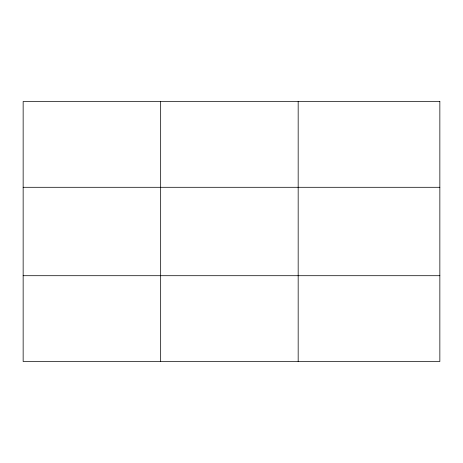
<?xml version="1.0" encoding="UTF-8"?>
<svg xmlns="http://www.w3.org/2000/svg" width="463" height="463" viewBox="0 0 463 463"><rect width="100%" height="100%" fill="white"/><g stroke="black" fill="none" stroke-linecap="round" stroke-linejoin="round"><path stroke-width="0.69" d="M160.661 101.49L160.661 361.51M298.172 101.49L298.172 361.51M23.15 187.295L439.85 187.295M23.15 275.705L439.85 275.705M439.85 101.49L439.85 361.51L23.15 361.51L23.15 101.49L439.85 101.49"/></g></svg>
